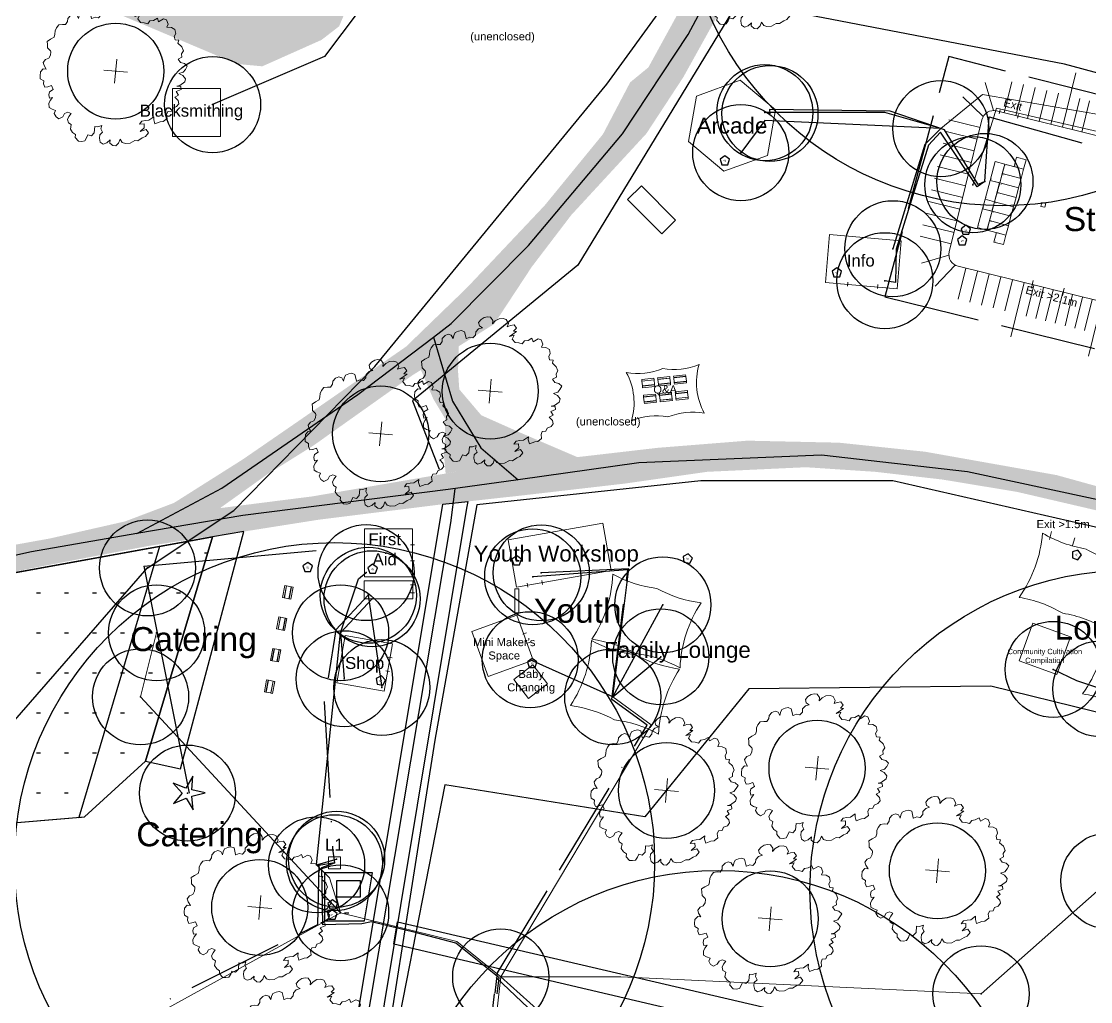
# Model space of a CAD drawing. Header units: metres. Extents: x 372109 to 376137, y 236217 to 239160.
# Drawn here: x 374134.1 to 374267.7, y 238133.9 to 238256.4 of the extents above; entities that cross this region are included whole.
import ezdxf

# ---------------------------------------------------------------- set-up
doc = ezdxf.new("R2010")
doc.units = ezdxf.units.M
doc.header["$MEASUREMENT"] = 0
doc.header["$PDMODE"] = 32
doc.header["$PDSIZE"] = 12
for name, pattern in [('ACAD_ISO02W100', [15, 12, -3]), ('ACAD_ISO05W100', [33, 24, -3, 0, -3, 0, -3]), ('ACAD_ISO11W100', [33, 12, -3, 12, -3, 0, -3])]:
    doc.linetypes.add(name, pattern=pattern)
for name, color, linetype, lineweight, true_color in [('Areas ... Backstage', 16, 'Continuous', 25, 0x800000), ('Areas ... Camping', 96, 'Continuous', 25, 0x008000), ('Areas ... Concession Stalls', 216, 'Continuous', 25, 0x800080), ('Fire ... Foam Extinguisher', 3, 'Continuous', 25, 0x00ff00), ('Fire ... Water Extinguisher', 1, 'Continuous', 25, 0xff0000), ('Heras (internal)', 16, 'Continuous', 25, 0x800000), ('Labels', 18, 'Continuous', 25, 0x000000), ('License ... Labels', 18, 'Continuous', 25, 0x000000), ('License ... Music and Film', 3, 'ACAD_ISO02W100', 25, 0x00ff00), ('Lighting ... Festoon', 4, 'Continuous', 25, 0x00ffff), ('Natural ... Tree Symbols', 96, 'Continuous', 5, 0x008000), ('Natural ... Trees', 96, 'Continuous', 25, 0x008000), ('Natural ... Water', 176, 'Continuous', 25, 0x000080), ('NOC ... Copper', 9, 'ACAD_ISO05W100', 25, 0xc0c0c0), ('NOC ... DK', 18, 'Continuous', 13, 0x000000), ('NOC ... DK Names', 18, 'Continuous', 25, 0x000000), ('NOC ... DK Radius', 216, 'Continuous', 25, 0x800080), ('NOC ... Fibre', 2, 'ACAD_ISO11W100', 25, 0xffff00), ('NOC ... Switch', 30, 'Continuous', 25, 0xff7f00), ('Paths ... Fire', 253, 'Continuous', 25, 0xa0a0a4), ('Paths ... Roads', 56, 'Continuous', 25, 0x808000), ('Paths ... Trackway', 9, 'Continuous', 25, 0xc0c0c0), ('Power ... 125-3', 1, 'Continuous', 18, 0xff0000), ('Power ... 16', 4, 'Continuous', 25, 0x00ffff), ('Power ... 32', 5, 'Continuous', 25, 0x0000ff), ('Power ... 32-3', 22, 'Continuous', 13, 0xb84904), ('Power ... 400-3', 1, 'Continuous', 25, 0xff0000), ('Power ... 63-3', 20, 'Continuous', 13, 0xfd5b07), ('Power ... Distro', 3, 'Continuous', 25, 0x00ff00), ('Power ... Generator', 4, 'Continuous', 25, 0x00ffff), ('Services ... Water Lines', 5, 'Continuous', 25, 0x0000ff), ('Services ... Water Points', 5, 'Continuous', 25, 0x0000ff), ('Streets', 18, 'Continuous', 25, 0x000000), ('Structures', 18, 'Continuous', 18, 0x000000), ('Structures ... Exits', 18, 'Continuous', 5, 0x000000), ('Structures ... Guys & Poles', 253, 'Continuous', 9, 0xa0a0a4), ('Structures ... Internal', 9, 'Continuous', 0, 0xc0c0c0), ('Water ... Labels', 136, 'Continuous', 25, 0x008080), ('Water ... Pipes', 136, 'Continuous', 25, 0x008080)]:
    doc.layers.add(name, color=color, linetype=linetype, lineweight=lineweight, true_color=true_color)
doc.styles.add('textstyle101', font='Arial.ttf')
doc.styles.add('textstyle102', font='Arial.ttf')
doc.styles.add('textstyle106', font='Arial.ttf')
doc.styles.add('textstyle107', font='Arial.ttf')
doc.styles.add('textstyle11', font='')
doc.styles.add('textstyle114', font='Arial.ttf')
doc.styles.add('textstyle12', font='')
doc.styles.add('textstyle125', font='Arial.ttf')
doc.styles.add('textstyle159', font='Arial.ttf')
doc.styles.add('textstyle16', font='Arial.ttf')
doc.styles.add('textstyle17', font='Arial.ttf')
doc.styles.add('textstyle173', font='Arial.ttf')
doc.styles.add('textstyle176', font='Arial.ttf')
doc.styles.add('textstyle177', font='Arial.ttf')
doc.styles.add('textstyle179', font='Arial.ttf')
doc.styles.add('textstyle232', font='Arial.ttf')
doc.styles.add('textstyle55', font='Arial.ttf')
doc.styles.add('textstyle56', font='Arial.ttf')
doc.styles.add('textstyle57', font='Arial.ttf')
doc.styles.add('textstyle58', font='Arial.ttf')
doc.styles.add('textstyle59', font='Arial.ttf')
doc.styles.add('textstyle70', font='Arial.ttf')
doc.styles.add('textstyle71', font='Arial.ttf')
doc.styles.add('textstyle74', font='Arial.ttf')
doc.styles.add('textstyle75', font='Arial.ttf')
doc.styles.add('textstyle79', font='Arial.ttf')
doc.styles.get('textstyle11').set_extended_font_data('Liberation Sans')
doc.styles.get('textstyle12').set_extended_font_data('Liberation Sans')
pattern_1 = [(0, (0, 0), (0, 5), [0.5, -3])]

# ---------------------------------------------------------------- blocks, each defined once
blk = doc.blocks.new('Clearspan 6x6')
at = {"layer": 'Structures', "flags": 128}
blk.add_lwpolyline([(3, -3), (3, 3), (-3, 3), (-3, -3)], close=True, dxfattribs=at)
blk = doc.blocks.new('Hex 10x12')
at = {"layer": 'Structures', "flags": 128}
blk.add_lwpolyline([(2.89, 5), (-2.89, 5), (-5.77, 0), (-2.89, -5), (2.89, -5), (5.77, 0)], close=True, dxfattribs=at)
blk = doc.blocks.new('Fire Extinguisher - Water')
at = {"layer": 'Fire ... Water Extinguisher'}
for p, q in [((0, 0.62), (-0.59, 0.19)), ((-0.59, 0.19), (-0.37, -0.5)), ((0.59, 0.19), (0, 0.62)), ((0.37, -0.5), (0.59, 0.19)), ((-0.37, -0.5), (0.37, -0.5))]:
    blk.add_line(p, q, dxfattribs=at)
at = {"layer": 'Fire ... Water Extinguisher', "insert": (0, 0), "char_height": 0.05, "attachment_point": 5, "style": 'textstyle17'}
blk.add_mtext('\\H0.25;W', dxfattribs=at)
blk = doc.blocks.new('Clearspan 9x6')
at = {"layer": 'Structures', "flags": 128}
blk.add_lwpolyline([(4.5, -3), (4.5, 3), (-4.5, 3), (-4.5, -3)], close=True, dxfattribs=at)
blk = doc.blocks.new('Generator')
at = {"layer": 'Power ... Generator', "flags": 128}
blk.add_lwpolyline([(-1.5, -1), (1.5, -1), (1.5, 1), (-1.5, 1)], close=True, dxfattribs=at)
blk = doc.blocks.new('Fire Extinguisher - Foam')
at = {"layer": 'Fire ... Foam Extinguisher'}
for p, q in [((-0.01, 0.63), (-0.6, 0.19)), ((-0.6, 0.19), (-0.37, -0.52)), ((0.6, 0.2), (-0.01, 0.63)), ((0.38, -0.51), (0.6, 0.2)), ((-0.37, -0.52), (0.38, -0.51))]:
    blk.add_line(p, q, dxfattribs=at)
at = {"layer": 'Fire ... Foam Extinguisher', "insert": (0, 0), "char_height": 1, "attachment_point": 5, "style": 'textstyle16'}
blk.add_mtext('\\H0.25;F', dxfattribs=at)
blk = doc.blocks.new('Clearspan 6x12')
at = {"layer": 'Structures', "flags": 128}
blk.add_lwpolyline([(-6, -3), (6, -3), (6, 3), (-6, 3)], close=True, dxfattribs=at)
blk = doc.blocks.new('Capri 28x38ft')
at = {"layer": 'Structures', "flags": 128}
blk.add_lwpolyline([(-5.7912, -4.2672, -0.0912408), (0, -4.2672, -0.0912408), (5.7912, -4.2672, -0.13580954), (5.7912, 4.2672, -0.0912408), (0, 4.2672, -0.0912408), (-5.7912, 4.2672, -0.13580954)], format="xyb", close=True, dxfattribs=at)
blk = doc.blocks.new('Clearspan 3x3')
at = {"layer": 'Structures', "flags": 128}
blk.add_lwpolyline([(0, -3), (3, -3), (3, 0), (0, 0)], close=True, dxfattribs=at)
blk = doc.blocks.new('Capri 20x30ft')
at = {"layer": 'Structures', "flags": 128}
blk.add_lwpolyline([(-4.572, -3.048, -0.1459171), (0, -3.048, -0.1459171), (4.572, -3.048, -0.1979658), (4.572, 3.048, -0.1459171), (0, 3.048, -0.1459171), (-4.572, 3.048, -0.1979658)], format="xyb", close=True, dxfattribs=at)
blk = doc.blocks.new('Continest CN20')
at = {"layer": 'Structures', "flags": 128}
blk.add_lwpolyline([(-1.12, -3.029), (1.12, -3.029), (1.12, 3.029), (-1.12, 3.029)], close=True, dxfattribs=at)
blk = doc.blocks.new('Clearspan 5x5')
at = {"layer": 'Structures', "flags": 128}
blk.add_lwpolyline([(2.5, -2.5), (2.5, 2.5), (-2.5, 2.5), (-2.5, -2.5)], close=True, dxfattribs=at)
blk = doc.blocks.new('Tree')
at = {"layer": 'Natural ... Tree Symbols', "linetype": 'ByBlock'}
for p, q in [((0, -1.5), (0, 1.5)), ((-1.5, 0), (1.5, 0))]:
    blk.add_line(p, q, dxfattribs=at)
blk.add_lwpolyline([(-0.97, -7.72), (-1.22, -7.33), (-1.15, -6.93), (-1.6, -7.13), (-1.99, -7.13), (-1.99, -7.91), (-2.31, -8.32), (-2.76, -8.22), (-2.89, -8.61), (-3.08, -9.01), (-3.47, -9.11), (-3.85, -9.11), (-4.3, -8.71), (-4.3, -8.32), (-4.69, -8.11), (-5.01, -7.72), (-4.94, -7.13), (-5.32, -6.93), (-5.46, -6.53), (-5.32, -6.14), (-5.07, -5.74), (-5.52, -5.64), (-5.91, -5.83), (-6.09, -6.24), (-6.54, -6.53), (-6.93, -6.33), (-7.19, -5.94), (-7.06, -5.55), (-7.51, -5.44), (-7.89, -5.25), (-7.96, -4.75), (-7.83, -4.36), (-7.57, -3.96), (-7.96, -4.06), (-8.08, -3.66), (-8.02, -3.27), (-7.57, -2.97), (-7.83, -2.47), (-8.28, -2.67), (-8.66, -2.77), (-8.86, -2.37), (-8.86, -1.98), (-9.3, -1.78), (-9.36, -1.39), (-9.36, -0.89), (-9.04, -0.5), (-8.66, -0.5), (-8.98, -0.09), (-9.11, 0.3), (-8.86, 0.69), (-8.47, 0.89), (-8.28, 1.3), (-8.28, 1.69), (-8.32, 1.81), (-8.73, 2.18), (-8.79, 2.58), (-8.86, 2.97), (-8.47, 3.27), (-8.02, 3.57), (-7.96, 3.96), (-7.96, 4.36), (-7.83, 4.76), (-7.57, 5.15), (-7.12, 5.25), (-6.74, 5.25), (-6.54, 5.65), (-6.54, 6.04), (-6.22, 6.44), (-5.84, 6.63), (-5.46, 6.54), (-5.19, 6.14), (-5.14, 6.54), (-5.01, 6.93), (-4.62, 7.13), (-4.24, 7.23), (-3.85, 7.13), (-3.59, 6.34), (-3.53, 6.3), (-3.14, 6.5), (-2.76, 6.44), (-2.73, 6.44), (-2.44, 6.83), (-2.44, 7.23), (-2.12, 7.63), (-1.67, 7.82), (-2.05, 8.02), (-2.19, 8.42), (-1.92, 8.82), (-1.54, 9.12), (-1.15, 9.21), (-0.77, 9.21), (-0.45, 8.82), (-0.45, 8.42), (-0.13, 8.82), (0.32, 9.12), (0.83, 9.21), (1.22, 9.12), (1.54, 8.62), (1.41, 8.22), (1.8, 8.42), (2.25, 8.52), (2.57, 8.12), (2.25, 7.73), (2.63, 7.73), (2.18, 7.33), (1.8, 7.04), (2.37, 7.23), (2.18, 6.74), (2.57, 6.34), (3.02, 6.34), (3.47, 6.24), (3.72, 6.63), (4.17, 6.74), (4.62, 7.04), (4.81, 6.63), (5.39, 7.04), (5.77, 6.93), (6.03, 6.44), (5.9, 6.04), (6.47, 6.04), (6.92, 5.85), (7.06, 5.35), (6.92, 4.96), (7.06, 4.55), (7.51, 4.55), (7.44, 4.16), (7.96, 3.77), (8.21, 3.27), (8.02, 2.88), (8.08, 2.47), (7.64, 2.18), (7.96, 1.78), (8.47, 1.69), (8.86, 1.39), (8.66, 0.99), (8.41, 0.6), (7.89, 0.41), (8.41, 0.2), (8.79, -0.2), (8.72, -0.59), (8.14, -1.09), (7.76, -1.19), (8.27, -1.19), (8.34, -1.58), (7.76, -1.88), (8.08, -2.28), (7.64, -2.58), (8.08, -2.97), (8.21, -3.36), (7.96, -3.75), (7.51, -3.96), (7.37, -4.36), (6.92, -4.45), (6.8, -4.85), (6.92, -5.34), (6.47, -5.74), (6.09, -5.83), (5.45, -6.14), (5.26, -5.64), (5.26, -5.25), (4.68, -5.74), (4.23, -5.83), (3.78, -5.94), (3.53, -6.33), (4.1, -6.24), (4.17, -6.72), (3.72, -7.22), (4.42, -6.93), (4.75, -7.33), (4.42, -7.82), (4.04, -8.02), (3.53, -8.41), (3.14, -8.41), (2.57, -8.8), (1.99, -8.91), (1.6, -8.8), (1.28, -8.41), (1.15, -8.91), (0.83, -9.3), (0.45, -9.3), (0.06, -9.01), (0.06, -8.61), (-0.32, -9.01), (-0.77, -9.21), (-1.15, -9.01), (-1.29, -8.52), (-1.29, -8.11)], close=True, dxfattribs=at)
blk = doc.blocks.new('5ft Picnic Bench')
at = {"layer": 'Structures ... Internal', "flags": 128}
for points in [[(-0.76, 0.32), (0.76, 0.32), (0.76, 0.52), (-0.76, 0.52)], [(-0.76, -0.29), (0.76, -0.29), (0.76, 0.29), (-0.76, 0.29)], [(-0.76, -0.52), (0.76, -0.52), (0.76, -0.32), (-0.76, -0.32)]]:
    blk.add_lwpolyline(points, close=True, dxfattribs=at)
blk = doc.blocks.new('4x8ft stage')
at = {"layer": 'Structures ... Internal'}
for p, q in [((1.22, 0.61), (-1.22, 0.61)), ((-1.22, 0.61), (-1.22, -0.61)), ((1.22, -0.61), (1.22, 0.61)), ((-1.22, -0.61), (1.22, -0.61))]:
    blk.add_line(p, q, dxfattribs=at)
at = {"layer": 'Structures ... Internal', "insert": (-1.17, 0.56), "char_height": 0.1, "attachment_point": 1, "style": 'textstyle12'}
blk.add_mtext('4×8', dxfattribs=at)
blk = doc.blocks.new('4x4ft stage')
at = {"layer": 'Structures ... Internal'}
for p, q in [((0.61, 0.61), (-0.61, 0.61)), ((-0.61, 0.61), (-0.61, -0.61)), ((0.61, -0.61), (0.61, 0.61)), ((-0.61, -0.61), (0.61, -0.61))]:
    blk.add_line(p, q, dxfattribs=at)
at = {"layer": 'Structures ... Internal', "insert": (-0.56, 0.56), "char_height": 0.1, "attachment_point": 1, "style": 'textstyle11'}
blk.add_mtext('4×4', dxfattribs=at)
blk = doc.blocks.new('Container 20ft')
at = {"layer": 'Structures'}
for p, q in [((1.215, 3.03), (-1.215, 3.03)), ((-1.215, 3.03), (-1.215, -3.03)), ((1.215, -3.03), (1.215, 3.03)), ((-1.215, -3.03), (1.215, -3.03))]:
    blk.add_line(p, q, dxfattribs=at)

msp = doc.modelspace()

# ---------------------------------------------------------------- hatches: boundary and pattern name
at = {"layer": 'Areas ... Backstage', "transparency": 33554687}
h = msp.add_hatch(dxfattribs=at)
h.set_pattern_fill('ACAD_ISO07W100', color=256, style=0, pattern_type=0)
h.set_pattern_definition(pattern_1)
h.paths.add_polyline_path([(374158, 238192), (374126.25, 238186.23), (374115, 238183), (374118.98, 238169.15), (374130.19, 238156.02), (374149.63, 238163.96)], flags=0)
h = msp.add_hatch(dxfattribs=at)
h.set_pattern_fill('ACAD_ISO07W100', color=256, style=0, pattern_type=0)
h.set_pattern_definition(pattern_1)
h.paths.add_polyline_path([(374172, 238144), (374177, 238144), (374178, 238150), (374172, 238150)], flags=0)
at = {"layer": 'Natural ... Water', "transparency": 33554687}
msp.add_hatch(color=256, dxfattribs=at).paths.add_polyline_path([(374205.06, 238311.01), (374200.81, 238307.79), (374191.21, 238296.89), (374173.81, 238255.79), (374171.61, 238254.09), (374164.21, 238250.79), (374161.01, 238251.09), (374145.61, 238257.59), (374141.21, 238261.09), (374136.91, 238266.69), (374133.21, 238275.99), (374134.51, 238285.59), (374149.11, 238306.09), (374155.31, 238308.59), (374161.41, 238307.09), (374169.61, 238310.39), (374181.01, 238313.09), (374190.21, 238312.39), (374199.51, 238310.49)], flags=0)
at = {"layer": 'Paths ... Roads', "transparency": 33554687}
for points in [[(374147.06, 238193.92), (374153.17, 238196.23), (374161.76, 238201.66), (374169.05, 238206.68), (374182.16, 238215.75), (374189.78, 238223.12), (374199.49, 238233.4), (374206.78, 238242.31), (374210.18, 238248.79), (374212.45, 238250.65), (374218.36, 238261.42), (374227.83, 238275.35), (374234.07, 238283.45), (374238.52, 238288.71), (374244.84, 238295.27), (374248.08, 238299.4), (374249.05, 238305.71), (374251.56, 238312.52), (374254.15, 238317.7), (374259.5, 238313.89), (374264.84, 238317.37), (374274.56, 238324.5), (374280.55, 238329.85), (374289.62, 238338.91), (374294.72, 238345.55), (374299.26, 238352.6), (374305.01, 238361.59), (374308.73, 238369.69), (374316.18, 238382.32), (374321.93, 238390.82), (374330.35, 238402.48), (374337.72, 238411.23), (374348.17, 238423.86), (374352.54, 238429.53), (374359.99, 238437.3), (374364.69, 238442.57), (374372.22, 238449.85), (374375.62, 238450.74), (374380.72, 238446.53), (374373.19, 238437.46), (374376.27, 238436.01), (374370.11, 238432.12), (374363.47, 238429.53), (374353.75, 238423.94), (374339.83, 238407.66), (374327.36, 238392.52), (374322.98, 238386.61), (374314.56, 238372.6), (374310.51, 238365.39), (374306.54, 238357.05), (374302.98, 238351.55), (374299.34, 238345.55), (374292.29, 238336.65), (374277.31, 238320.78), (374274.48, 238317.86), (374274.32, 238313.33), (374264.44, 238310.73), (374257.63, 238303.12), (374252.86, 238297.62), (374252.78, 238292.6), (374249.46, 238292.92), (374241.6, 238284.09), (374232.69, 238274.29), (374223.87, 238263.12), (374220.87, 238256.72), (374216.82, 238249.43), (374212.21, 238242.39), (374202.81, 238232.19), (374197.87, 238225.71), (374193.18, 238218.58), (374182.97, 238212.18), (374170.66, 238203.44), (374164.83, 238199.8), (374158.92, 238195.58)], [(374203.59, 238201.95), (374196.69, 238204.91), (374191.58, 238207.18), (374188.83, 238210.42), (374188.67, 238212.69), (374188.77, 238215.82), (374184.03, 238212.85), (374185.59, 238209.21), (374187.05, 238206.78), (374187.05, 238204.35), (374186.89, 238202.49), (374187.12, 238199.91), (374189.78, 238200.36)], [(374158.92, 238195.58), (374159.41, 238192.26), (374171.23, 238194.13), (374186.78, 238196.07), (374196.98, 238197.2), (374209.61, 238198.66), (374219.82, 238200.12), (374232.13, 238200.69), (374240.79, 238200.12), (374249.21, 238199.15), (374258.53, 238197.61), (374268.97, 238195.18), (374277.8, 238192.43), (374289.3, 238188.46), (374296.99, 238184.9), (374305.09, 238179.87), (374310.27, 238173.23), (374311.81, 238168.21), (374312.05, 238164.25), (374311.65, 238159.55), (374310.51, 238151.78), (374309.14, 238144.97), (374307.11, 238136.15), (374304.2, 238125.13), (374301.2, 238112.83), (374296.91, 238097.12), (374293.67, 238086.1), (374289.54, 238073.47), (374282.74, 238054.12), (374276.34, 238037.92), (374269.94, 238021.4), (374264.68, 238007.64), (374253.91, 237977.43), (374246.95, 237959.7), (374239.74, 237941.72), (374236.82, 237936.86), (374235.28, 237935.89), (374233.18, 237935.24), (374231.32, 237935.73), (374224.84, 237938.64), (374221.6, 237932.73), (374224.76, 237929.65), (374227.19, 237926.74), (374229.13, 237923.01), (374228, 237917.75), (374222.65, 237904.63), (374213.99, 237880.99), (374207.59, 237862.52), (374202.81, 237851.11), (374197.63, 237840.34), (374191.64, 237829.81), (374187.75, 237823.65), (374182.89, 237818.96), (374179.73, 237817.01), (374186.78, 237813.94), (374189.53, 237818.88), (374194.39, 237825.52), (374200.63, 237834.02), (374203.95, 237840.98), (374205.16, 237846.09), (374208.56, 237853.94), (374211.88, 237862.36), (374215.69, 237873.05), (374223.7, 237894.51), (374230.02, 237908.11), (374233.02, 237913.38), (374236.42, 237923.58), (374241.44, 237936.38), (374247.92, 237952.17), (374250.35, 237957.51), (374255.69, 237972.25), (374260.55, 237985.93), (374267.27, 238004.23), (374274.15, 238021.89), (374283.3, 238045.53), (374288.89, 238060.68), (374295.45, 238081.08), (374300.07, 238095.25), (374304.28, 238110.48), (374307.44, 238124.57), (374312.13, 238143.6), (374315.53, 238157.61), (374316.75, 238166.43), (374317.48, 238171.37), (374316.83, 238175.83), (374311.08, 238181.49), (374307.68, 238182.95), (374300.71, 238186.76), (374288.32, 238191.94), (374275.45, 238196.39), (374263.46, 238199.71), (374247.03, 238202.63), (374236.26, 238203.76), (374224.84, 238204.01), (374213.66, 238203.12), (374189.78, 238200.36), (374170.42, 238197.04)], [(373882.99, 238158.05), (373883.03, 238152.71), (373885.62, 238154.57), (373891.94, 238158.74), (373897.2, 238161.94), (373903.24, 238165.3), (373907.89, 238167.28), (373911.86, 238168.09), (373916.44, 238168.38), (373921.05, 238168.54), (373927.45, 238168.62), (373934.45, 238169.1), (373938.18, 238169.43), (373944.13, 238170.64), (373952.27, 238172.26), (373958.14, 238172.83), (373964.21, 238174), (373974.33, 238175.38), (373981.1, 238176.27), (373985.75, 238176.51), (373991.91, 238177.2), (373997.09, 238177.57), (374000.21, 238177.69), (374011.38, 238178.66), (374023.53, 238179.92), (374034.26, 238181.13), (374045.07, 238182.18), (374052.92, 238182.63), (374064.42, 238183.15), (374070.37, 238183.28), (374077.46, 238182.59), (374083.41, 238181.66), (374089.65, 238180.08), (374092.97, 238179.96), (374102.68, 238180.6), (374110.98, 238181.37), (374116.45, 238183.52), (374126.25, 238186.23), (374136.57, 238188.3), (374149.97, 238190.85), (374159.65, 238192.35), (374159, 238195.62), (374147.06, 238193.92), (374137.63, 238191.78), (374127.95, 238190.04), (374116.33, 238187.73), (374109.65, 238186.6), (374103.17, 238187.32), (374095.27, 238187.57), (374093.41, 238188.42), (374087.22, 238188.09), (374078.59, 238187.41), (374072.16, 238187.12), (374064.18, 238187.12), (374054.18, 238186.56), (374045.27, 238186.03), (374037.17, 238185.18), (374027.66, 238184.21), (374015.84, 238183.15), (374006.12, 238182.14), (373998.51, 238181.45), (373988.75, 238180.4), (373981.5, 238179.79), (373973.97, 238178.94), (373964.17, 238177.73), (373953.52, 238176.35), (373943.73, 238174.73), (373935.71, 238173.11), (373920.04, 238172.47), (373913.32, 238172.59), (373909.15, 238172.42), (373901.98, 238167.97), (373889.92, 238161.45)]]:
    msp.add_hatch(color=256, dxfattribs=at).paths.add_polyline_path(points, flags=0)

# ---------------------------------------------------------------- linework, layer by layer
at = {"layer": 'Areas ... Backstage'}
msp.add_lwpolyline([(374158, 238192), (374126.25, 238186.23), (374115, 238183), (374118.98, 238169.15), (374130, 238156), (374142, 238157), (374149.63, 238163.96), (374158, 238192)], dxfattribs=at)
at = {"layer": 'Areas ... Camping', "flags": 128}
for points in [[(374289.64, 238289.51), (374346.39, 238285.36), (374342.12, 238260.51), (374355.41, 238253.16), (374336.58, 238223.43), (374333.88, 238227), (374298, 238242), (374264.47, 238251.06), (374223, 238259), (374230, 238270), (374236, 238277), (374243, 238274), (374253, 238289)], [(374296.04, 238185.54), (374285.79, 238176.94), (374281, 238167), (374255.24, 238173.34), (374225, 238173), (374212, 238157), (374187, 238161), (374174.96, 238099.34), (374208.82, 238092.24), (374290, 238075), (374298.98, 238104.65), (374308.05, 238140.24), (374311.57, 238159.23), (374311.85, 238165.91), (374311.73, 238167.9), (374310.19, 238172.92), (374296.04, 238185.54)]]:
    msp.add_lwpolyline(points, close=True, dxfattribs=at)
at = {"layer": 'Areas ... Concession Stalls', "flags": 128}
msp.add_lwpolyline([(374158, 238192), (374149.63, 238163.96), (374154, 238163), (374161.91, 238192.66), (374158, 238192)], dxfattribs=at)
at = {"layer": 'Heras (internal)'}
for p, q in [((374126.25, 238186.23), (374158, 238192)), ((374143.47, 238188.42), (374143.47, 238188.42)), ((374142, 238157), (374149.63, 238163.96)), ((374130, 238156), (374142, 238157)), ((374178, 238150), (374172, 238150)), ((374172, 238150), (374172, 238144)), ((374177, 238144), (374178, 238150)), ((374172, 238144), (374177, 238144))]:
    msp.add_line(p, q, dxfattribs=at)
at = {"layer": 'License ... Music and Film', "flags": 128}
msp.add_lwpolyline([(374242, 238222), (374288.74, 238210.46), (374297, 238240), (374250, 238252)], close=True, dxfattribs=at)
at = {"layer": 'Lighting ... Festoon', "flags": 128}
for points in [[(374311.06, 238186.7), (374343.55, 238238.25), (374359.7, 238274.83), (374370, 238310), (374362.03, 238426.38), (374344.52, 238410.82), (374320.4, 238377.74), (374292.19, 238332.8), (374270, 238310), (374238.88, 238277.94), (374224.58, 238260.37), (374203.62, 238225.93), (374183, 238209), (374186.3, 238200.45)], [(374297, 238182), (374278, 238191), (374243, 238199), (374219, 238199), (374191, 238196), (374185.77, 238166.57), (374177, 238111), (374170, 238071), (374164, 238037), (374157, 237995), (374147, 237936)]]:
    msp.add_lwpolyline(points, dxfattribs=at)
at = {"layer": 'Natural ... Trees'}
for p in [(374145.89, 238250.18), (374192.69, 238210.19), (374179, 238204.86), (374233.53, 238163.08), (374214.72, 238160.3), (374248.57, 238150.26), (374163.89, 238145.68), (374227.68, 238144.26)]:
    msp.add_point(p, dxfattribs=at)
at = {"layer": 'NOC ... Copper'}
msp.add_line((374177.46, 238184.69), (374179.14, 238173.17), dxfattribs=at)
for points in [[(374254.51, 238236.41), (374253.65, 238236.04), (374249.46, 238242.85), (374242.68, 238245.17), (374227.61, 238245.41), (374227.65, 238244.9)], [(374254.51, 238236.41), (374253.53, 238235.74), (374248.94, 238242.55), (374247.46, 238240.92), (374243.42, 238227.95), (374243.34, 238223.76), (374242, 238224)]]:
    msp.add_lwpolyline(points, dxfattribs=at)
at = {"layer": 'NOC ... DK', "flags": 128}
msp.add_lwpolyline([(374172.49, 238150.52), (374173.99, 238150.52), (374173.99, 238152.02), (374172.49, 238152.02)], close=True, dxfattribs=at)
at = {"layer": 'NOC ... DK Radius'}
for centre in [(374256.69, 238273.37), (374173.24, 238151.27), (374272.65, 238147.84), (374221.19, 238110.31)]:
    msp.add_circle(centre, 40, dxfattribs=at)
at = {"layer": 'NOC ... Fibre'}
for points in [[(374254.51, 238236.41), (374255.05, 238244.46), (374280.31, 238237.39)], [(374179.48, 238085.59), (374179.51, 238088.27), (374189.55, 238102.09), (374193.6, 238137.5), (374212.32, 238168.45), (374207.88, 238171.65), (374209.87, 238187.85), (374198, 238187)], [(374179.48, 238085.59), (374179.72, 238088.13), (374189.7, 238102), (374193.8, 238136.9), (374188.4, 238141.2), (374183.5, 238142.49), (374177.87, 238143.88), (374176.64, 238143.64), (374171.79, 238143.51), (374171.67, 238150.69), (374173.24, 238151.27)], [(374179.48, 238085.59), (374179.3, 238088.4), (374189.35, 238102.11), (374190.26, 238108.05), (374193.45, 238136.91), (374221.17, 238110.75)]]:
    msp.add_lwpolyline(points, dxfattribs=at)
at = {"layer": 'NOC ... Fibre', "flags": 128}
for points in [[(374177.46, 238184.69), (374173.39, 238180.37), (374171.95, 238171.38), (374173, 238153), (374173.24, 238151.27)], [(374173.24, 238151.27), (374171.28, 238150.93), (374171.12, 238143.5), (374141.45, 238128.61), (374139.71, 238109.9), (374164.57, 238105.34)]]:
    msp.add_lwpolyline(points, dxfattribs=at)
at = {"layer": 'NOC ... Switch'}
for p in [(374227.65, 238244.9), (374254.51, 238236.41), (374242, 238224), (374198, 238187), (374177.46, 238184.69), (374179.14, 238173.17), (374173.24, 238151.27)]:
    msp.add_point(p, dxfattribs=at)
at = {"layer": 'Paths ... Fire'}
for p, q in [((374158, 238192), (374149.63, 238163.96)), ((374151.38, 238190.8), (374158, 238192)), ((374151.38, 238190.8), (374141.27, 238156.94)), ((374142, 238157), (374149.63, 238163.96)), ((374149.63, 238163.96), (374149.63, 238163.96)), ((374141.27, 238156.94), (374142, 238157))]:
    msp.add_line(p, q, dxfattribs=at)
at = {"layer": 'Paths ... Fire', "flags": 128}
msp.add_lwpolyline([(374301.48, 238115.83), (374300.74, 238112.92), (374180.63, 238141.11), (374181.1, 238143.9), (374301.49, 238115.83)], close=True, dxfattribs=at)
at = {"layer": 'Paths ... Trackway', "flags": 128}
msp.add_lwpolyline([(374146.54, 237935.52), (374143.49, 237936.11), (374186.78, 238196.07), (374189.9, 238196.4), (374189.74, 238195.57)], close=True, dxfattribs=at)
at = {"layer": 'Power ... 125-3'}
msp.add_line((374174, 238145), (374149, 238172), dxfattribs=at)
at = {"layer": 'Power ... 125-3', "flags": 128}
msp.add_lwpolyline([(374174, 238145), (374188.52, 238141.41), (374194, 238137)], dxfattribs=at)
at = {"layer": 'Power ... 16'}
for p, q in [((374208, 238172), (374214.26, 238183.5)), ((374174, 238180), (374174.46, 238174.26)), ((374208, 238172), (374197.69, 238176.64)), ((374208, 238172), (374214, 238177)), ((374171, 238151), (374173.5, 238151.7))]:
    msp.add_line(p, q, dxfattribs=at)
at = {"layer": 'Power ... 16', "flags": 128}
for points in [[(374208, 238172), (374210, 238188), (374199.07, 238187.49)], [(374174, 238180), (374176.22, 238186.75), (374177.18, 238187.52)], [(374269, 238173), (374266, 238174), (374263.05, 238175.43)]]:
    msp.add_lwpolyline(points, dxfattribs=at)
at = {"layer": 'Power ... 32'}
for p in [(374177.93, 238184.26), (374171, 238151)]:
    msp.add_line(p, (374174, 238180), dxfattribs=at)
at = {"layer": 'Power ... 32', "flags": 128}
for points in [[(374213.34, 238272.99), (374187, 238272), (374172, 238252), (374158, 238246)], [(374249, 238243), (374227, 238244), (374224, 238240)], [(374249, 238243), (374242, 238245), (374227, 238245)], [(374249, 238243), (374247, 238241), (374243, 238228)]]:
    msp.add_lwpolyline(points, dxfattribs=at)
at = {"layer": 'Power ... 32-3'}
msp.add_line((374149, 238172), (374151, 238180), dxfattribs=at)
at = {"layer": 'Power ... 400-3'}
msp.add_line((374174, 238145), (374173.5, 238147), dxfattribs=at)
at = {"layer": 'Power ... 63-3'}
msp.add_line((374254.02, 238134.89), (374270, 238149), dxfattribs=at)
at = {"layer": 'Power ... 63-3', "flags": 128}
for points in [[(374285.19, 238241.93), (374254.22, 238247.25), (374249, 238243)], [(374285.19, 238241.93), (374280.66, 238239.84), (374255.94, 238245.56), (374253, 238236)], [(374208, 238172), (374212.8, 238168.51), (374194, 238137)], [(374174, 238145), (374172.61, 238149.39), (374171, 238151)], [(374174, 238145), (374141.48, 238127.11), (374140.27, 238115.37)], [(374194, 238137), (374190, 238102)], [(374194, 238137), (374223, 238111)], [(374194, 238137), (374209, 238137), (374254.02, 238134.89)]]:
    msp.add_lwpolyline(points, dxfattribs=at)
at = {"layer": 'Power ... Distro'}
for p in [(374158, 238246), (374227, 238245), (374249, 238243), (374224, 238240), (374253, 238236), (374243, 238228), (374177.18, 238187.52), (374199.07, 238187.49), (374177.93, 238184.26), (374214.26, 238183.5), (374151, 238180), (374174, 238180), (374197.69, 238176.64), (374214, 238177), (374263.05, 238175.43), (374174.46, 238174.26), (374269, 238173), (374149, 238172), (374208, 238172), (374173.5, 238151.7), (374171, 238151), (374270, 238149), (374174, 238145), (374194, 238137), (374254.02, 238134.89)]:
    msp.add_point(p, dxfattribs=at)
at = {"layer": 'Services ... Water Lines'}
msp.add_lwpolyline([(374077.42, 238104.98), (374149.82, 238188.06), (374160.67, 238195.27), (374178.26, 238213.26), (374207.28, 238248.54), (374238.96, 238292.26)], dxfattribs=at)
at = {"layer": 'Services ... Water Points'}
msp.add_point((374149.87, 238188.11), dxfattribs=at)
at = {"layer": 'Streets', "flags": 128}
for points in [[(374185.6, 238216.96), (374187.82, 238218.65), (374197.46, 238228.41), (374209.22, 238242.34), (374217.43, 238254.76), (374223.21, 238265.62), (374240.42, 238287.25), (374259.67, 238308.83)], [(374148.55, 238192.39), (374159.15, 238198.06), (374176.16, 238209.78), (374185.6, 238216.96)], [(374185.6, 238216.96), (374187.96, 238208.93), (374191.53, 238203.13), (374196.2, 238199.11)], [(374312.91, 238174.26), (374311.19, 238178.64), (374304.28, 238182.83), (374296.26, 238186.9), (374273.06, 238195.66), (374252.34, 238200.11), (374234.08, 238202.2), (374211.26, 238201.22), (374196.2, 238199.11)], [(374196.2, 238199.11), (374187.45, 238197.89), (374161.78, 238194.68), (374148.55, 238192.39)], [(374144.6, 237933.86), (374146.09, 237945.72), (374151, 237972), (374156, 238002), (374170.78, 238092.49), (374187.75, 238193.76), (374188.32, 238198.01)], [(374148.55, 238192.39), (374135.38, 238190.11), (374111.33, 238184.81), (374092.56, 238183.67)]]:
    msp.add_lwpolyline(points, dxfattribs=at)
at = {"layer": 'Structures'}
for p, q in [((374256.43, 238245.35), (374256.31, 238244.86)), ((374258.72, 238244.78), (374258.6, 238244.3))]:
    msp.add_line(p, q, dxfattribs=at)
at = {"layer": 'Structures', "flags": 128}
msp.add_lwpolyline([(374251.15, 238225.8), (374287.07, 238216.93, 0.414214), (374288.89, 238218.02), (374292.97, 238234.53, 0.414214), (374291.87, 238236.34), (374255.95, 238245.22, 0.414214), (374254.14, 238244.12), (374250.06, 238227.62, 0.414214)], format="xyb", close=True, dxfattribs=at)
for points in [[(374261.5, 238233.29), (374261.99, 238233.17), (374262.11, 238233.65), (374261.62, 238233.77)], [(374195.75, 238182.5), (374196.25, 238182.5), (374196.25, 238185.5), (374195.75, 238185.5)]]:
    msp.add_lwpolyline(points, close=True, dxfattribs=at)
at = {"layer": 'Structures ... Exits'}
for p, q in [((374260.31, 238223.05), (374260.55, 238224.02)), ((374237.34, 238223.31), (374237.39, 238223.8)), ((374241.09, 238223.02), (374241.13, 238223.51)), ((374264.19, 238222.09), (374264.43, 238223.06)), ((374262.85, 238192.65), (374262.58, 238191.68)), ((374183.25, 238191), (374182.75, 238191)), ((374265.74, 238191.85), (374265.47, 238190.89)), ((374183.25, 238189), (374182.75, 238189)), ((374183.25, 238186), (374182.75, 238186)), ((374197.4, 238185.7), (374197.31, 238186.19)), ((374199.23, 238186.02), (374199.15, 238186.52)), ((374183.25, 238185), (374182.75, 238185)), ((374196.77, 238179.81), (374197.24, 238179.98)), ((374197.23, 238178.68), (374197.7, 238178.85)), ((374180.42, 238176.89), (374179.93, 238176.97)), ((374180.12, 238175.17), (374179.63, 238175.26))]:
    msp.add_line(p, q, dxfattribs=at)
at = {"layer": 'Structures ... Guys & Poles'}
for p, q in [((374264.2, 238243.18), (374265.88, 238249.97)), ((374254.56, 238248.75), (374255.6, 238245.26)), ((374256.92, 238244.98), (374257.88, 238248.86)), ((374258.38, 238244.62), (374259.34, 238248.5)), ((374259.84, 238244.26), (374260.79, 238248.14)), ((374251.75, 238246.97), (374254.29, 238244.51)), ((374261.29, 238243.9), (374262.25, 238247.78)), ((374262.75, 238243.54), (374263.71, 238247.42)), ((374265.42, 238242.88), (374266.38, 238246.76)), ((374266.63, 238242.58), (374267.59, 238246.46)), ((374250.01, 238244.11), (374253.9, 238243.15)), ((374249.65, 238242.65), (374253.54, 238241.69)), ((374249.29, 238241.2), (374253.18, 238240.24)), ((374248.93, 238239.74), (374252.82, 238238.78)), ((374248.57, 238238.28), (374252.46, 238237.32)), ((374248.21, 238236.83), (374252.1, 238235.87)), ((374247.85, 238235.37), (374251.74, 238234.41)), ((374247.49, 238233.91), (374251.38, 238232.96)), ((374247.13, 238232.46), (374251.02, 238231.5)), ((374246.77, 238231), (374250.66, 238230.04)), ((374246.42, 238229.55), (374250.3, 238228.59)), ((374246.57, 238226.18), (374250.02, 238227.2)), ((374248.28, 238223.32), (374250.81, 238225.93)), ((374252.13, 238225.56), (374251.17, 238221.68)), ((374253.58, 238225.2), (374252.62, 238221.32)), ((374255.04, 238224.84), (374254.08, 238220.96)), ((374256.49, 238224.48), (374255.54, 238220.6)), ((374257.95, 238224.12), (374256.99, 238220.24)), ((374259.41, 238223.76), (374257.73, 238216.97)), ((374260.62, 238223.46), (374259.66, 238219.58)), ((374261.83, 238223.16), (374260.87, 238219.28)), ((374263.05, 238222.86), (374262.09, 238218.98)), ((374264.26, 238222.56), (374263.3, 238218.68)), ((374265.47, 238222.26), (374264.52, 238218.38)), ((374266.69, 238221.96), (374265.73, 238218.08)), ((374267.9, 238221.66), (374266.94, 238217.78)), ((374269.11, 238221.36), (374267.44, 238214.57))]:
    msp.add_line(p, q, dxfattribs=at)
at = {"layer": 'Water ... Pipes'}
for p, q in [((374149.39, 238188.31), (374170.96, 238190.28)), ((374149.39, 238188.31), (374155.07, 238159.98)), ((374154.66, 238160.6), (374153.07, 238161.23)), ((374153.07, 238161.23), (374154.21, 238159.96)), ((374155.51, 238162.07), (374154.66, 238160.6)), ((374155.41, 238160.37), (374155.51, 238162.07)), ((374154.21, 238159.96), (374153.12, 238158.65)), ((374157.07, 238160.01), (374155.41, 238160.37)), ((374155.42, 238159.59), (374157.07, 238160.01)), ((374153.12, 238158.65), (374154.68, 238159.33)), ((374154.68, 238159.33), (374155.59, 238157.89)), ((374155.59, 238157.89), (374155.42, 238159.59))]:
    msp.add_line(p, q, dxfattribs=at)
msp.add_point((374154.87, 238159.97), dxfattribs=at)

# ---------------------------------------------------------------- block references
at = {"layer": 'Fire ... Foam Extinguisher'}
msp.add_blockref('Fire Extinguisher - Foam', (374172.95, 238144.74), dxfattribs=at)
at = {"layer": 'Fire ... Water Extinguisher'}
for p in [(374222, 238239), (374252.12, 238230.3), (374251.68, 238228.97), (374236, 238225), (374196, 238189), (374169.88, 238188.16), (374178, 238187.94), (374197.94, 238176.18), (374173, 238146)]:
    msp.add_blockref('Fire Extinguisher - Water', p, dxfattribs=at)
for p, rotation in [((374217.34, 238189.24), 349.9999999999999), ((374265.94, 238189.73), 269.6090047494812), ((374179, 238174), 349.9999999999999)]:
    msp.add_blockref('Fire Extinguisher - Water', p, dxfattribs=dict(at, rotation=rotation))
at = {"layer": 'Natural ... Tree Symbols', "rotation": 355}
for p in [(374226.04, 238264.81), (374145.89, 238250.18), (374192.69, 238210.19), (374179, 238204.86), (374233.53, 238163.08), (374214.72, 238160.3), (374248.57, 238150.26), (374163.89, 238145.68), (374227.68, 238144.26), (374169.91, 238127.6)]:
    msp.add_blockref('Tree', p, dxfattribs=at)
at = {"layer": 'Power ... Generator'}
msp.add_blockref('Generator', (374175, 238148), dxfattribs=at)
at = {"layer": 'Structures'}
for name, p, rotation in [('Hex 10x12', (374222.9, 238243.37), 20), ('Container 20ft', (374212.86, 238232.86), 45), ('Clearspan 9x6', (374239.32, 238226.38), 355), ('Capri 20x30ft', (374214.57, 238210), 6.115886543163061), ('Clearspan 6x12', (374201.36, 238189.71), 10), ('Capri 28x38ft', (374265.69, 238186.46), 340.0000000000001), ('Continest CN20', (374179.98, 238185.38), 90), ('Clearspan 6x6', (374194.23, 238178.38), 20), ('Clearspan 5x5', (374262, 238178), 340.0000000000001), ('Capri 28x38ft', (374273.62, 238174.4), 340.0000000000001), ('Clearspan 6x6', (374177.02, 238176.17), 349.9999999999999), ('Clearspan 3x3', (374198, 238176), 308.0444797526462)]:
    msp.add_blockref(name, p, dxfattribs=dict(at, rotation=rotation))
for p in [(374156, 238245), (374180, 238190)]:
    msp.add_blockref('Clearspan 6x6', p, dxfattribs=at)
for name, p, rotation, row_count, column_count, row_spacing, column_spacing in [('Capri 28x38ft', (374212.21, 238181.47), 162.1114877995504, 2, 1, 8.7, 0), ('5ft Picnic Bench', (374165.12, 238173.28), 79.07362756648126, 1, 4, 2, 4)]:
    msp.add_blockref(name, p, dxfattribs=dict(at, rotation=rotation, row_count=row_count, column_count=column_count, row_spacing=row_spacing, column_spacing=column_spacing))
at = {"layer": 'Structures ... Internal', "rotation": 75}
for name, p in [('4x8ft stage', (374256.08, 238237.55)), ('4x4ft stage', (374258.9, 238238.69)), ('4x8ft stage', (374255.44, 238235.19)), ('4x4ft stage', (374254.96, 238233.43)), ('4x8ft stage', (374254.49, 238231.66)), ('4x4ft stage', (374256.38, 238229.26))]:
    msp.add_blockref(name, p, dxfattribs=at)
at = {"layer": 'Structures ... Internal'}
for name, p, rotation, row_count, column_count, row_spacing, column_spacing in [('4x8ft stage', (374256.11, 238230.6), 345, 7, 1, 1.22, 0), ('5ft Picnic Bench', (374212.65, 238209.24), 6.115886543163061, 2, 3, 2, 2)]:
    msp.add_blockref(name, p, dxfattribs=dict(at, rotation=rotation, row_count=row_count, column_count=column_count, row_spacing=row_spacing, column_spacing=column_spacing))

# ---------------------------------------------------------------- texts
at = {"layer": 'Labels'}
for s, insert, char_height, attachment_point, style in [('\\H1.5;Blacksmithing', (374155.36, 238245.02), 3, 5, 'textstyle58'), ('\\H2;Arcade', (374222.9, 238243.37), 3, 5, 'textstyle79'), ('Stage B', (374271.82, 238231.25), 3, 5, 'textstyle55'), ('\\H1.5;Info', (374238.99, 238226.51), 3, 5, 'textstyle56'), ('\\H1;Q&A', (374214.55, 238210.27), 3, 5, 'textstyle232'), ('\\H1.5;First\\PAid', (374179.5, 238190.43), 3, 5, 'textstyle57'), ('\\H2;Youth Workshop', (374200.94, 238189.6), 3, 5, 'textstyle70'), ('\\fHelvetica|b0|i0|c0|p0;\\H3;Youth', (374203.64, 238182.74), 4, 5, 'textstyle102'), ('Lounge', (374270.2, 238180.2), 3, 5, 'textstyle125'), ('\\fHelvetica|b0|i0|c0|p0;\\H3;Catering', (374155.6, 238178.76), 4, 5, 'textstyle101'), ("\\H1;Mini Maker's\\PSpace", (374194.44, 238177.85), 3, 5, 'textstyle75'), ('\\H2;Family Lounge', (374216.09, 238177.57), 3, 5, 'textstyle71'), ('\\fLiberation Sans|b0|i0|c0|p0;\\H0.666663;Community Cultivation\\PCompilation', (374262, 238178), 0.8, 2, 'textstyle179'), ('\\H1.5;Shop', (374177, 238176), 3, 5, 'textstyle59'), ('\\H1;Baby\\PChanging', (374197.81, 238173.87), 3, 5, 'textstyle74')]:
    msp.add_mtext(s, dxfattribs=dict(at, insert=insert, char_height=char_height, attachment_point=attachment_point, style=style))
at = {"layer": 'License ... Labels', "char_height": 3, "attachment_point": 5}
for insert, style in [((374194.23, 238254.38), 'textstyle176'), ((374207.44, 238206.26), 'textstyle177')]:
    msp.add_mtext('\\H1;(unenclosed)', dxfattribs=dict(at, insert=insert, style=style))
at = {"layer": 'NOC ... DK Names', "insert": (374173.22, 238153.53), "char_height": 1.5, "attachment_point": 5, "style": 'textstyle159'}
msp.add_mtext('L1', dxfattribs=at)
at = {"layer": 'Structures', "insert": (374258, 238246), "char_height": 1, "attachment_point": 5, "rotation": 345, "style": 'textstyle107'}
msp.add_mtext('Exit', dxfattribs=at)
at = {"layer": 'Structures ... Exits', "insert": (374262.84, 238222.04), "char_height": 1, "attachment_point": 5, "rotation": 345, "style": 'textstyle106'}
msp.add_mtext('Exit >2.1m', dxfattribs=at)
at = {"layer": 'Structures ... Exits', "insert": (374264.28, 238193.57), "char_height": 1, "attachment_point": 5, "style": 'textstyle114'}
msp.add_mtext('Exit >1.5m', dxfattribs=at)
at = {"layer": 'Water ... Labels', "insert": (374156.39, 238154.37), "char_height": 3, "attachment_point": 5, "style": 'textstyle173'}
msp.add_mtext('Catering', dxfattribs=at)

doc.saveas('drawing.dxf')
